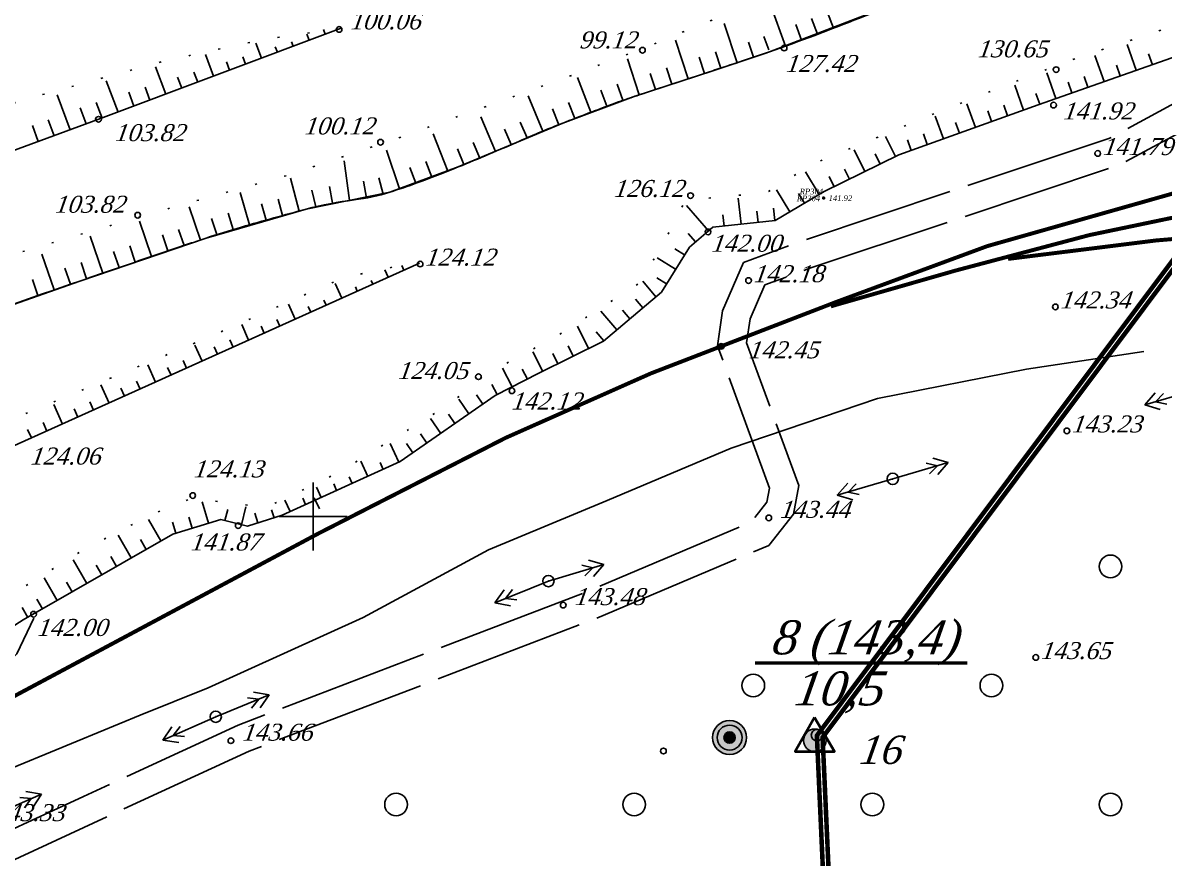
# Model space of a CAD drawing. Header units: millimetres. Extents: x 1400 to 4853, y -623 to 1865.
# Drawn here: x 2945 to 3005.4, y 1475.2 to 1519.4 of the extents above; entities that cross this region are included whole.
import ezdxf
from ezdxf.enums import TextEntityAlignment as Align
from ezdxf.lldxf.tags import DXFTag

# ---------------------------------------------------------------- set-up
doc = ezdxf.new("R2010")
doc.units = ezdxf.units.MM
doc.set_wipeout_variables(frame=1)
doc.linetypes.add('ADOT1', pattern=[1.6, 0.1, -1.5])
doc.linetypes.add('AHIDDEN5', pattern=[9, 8, -1])
for name, color, linetype in [('01_Горизонт_86', 7, 'Continuous'), ('02_Горизонт_100', 7, 'Continuous'), ('02_Горизонт_112', 7, 'Continuous'), ('02_Горизонт_128', 7, 'Continuous'), ('0_Лицензия', 6, 'Continuous'), ('CONT-MNR', 7, 'Continuous'), ('NOMERA', 7, 'Continuous'), ('авт_дор', 7, 'Continuous'), ('ВЫСОТЫ', 7, 'Continuous'), ('жел_дор', 7, 'Continuous'), ('кресты', 7, 'Continuous'), ('НАДЗЕМКА', 7, 'Continuous'), ('НОМЕРА', 7, 'Continuous'), ('ПИКЕТЫ', 7, 'Continuous'), ('РАСТИТ', 7, 'Continuous'), ('Скважины', 7, 'Continuous'), ('ТОЧКИ', 7, 'Continuous')]:
    doc.layers.add(name, color=color, linetype=linetype)
doc.styles.add('russ', font='timesi.ttf')
doc.styles.add('universw', font='timesi.ttf', dxfattribs={"oblique": 10})
tags = doc.linetypes.add('New Line1', pattern=[1.5, 1, -0.5]).pattern_tags.tags
tags[6:7] = [DXFTag(74, 4), DXFTag(75, 0), DXFTag(340, '0'), DXFTag(46, 1.0), DXFTag(50, 0.0), DXFTag(44, 0.0), DXFTag(45, 0.0)]
tags[4:5] = [DXFTag(74, 4), DXFTag(75, 0), DXFTag(340, '0'), DXFTag(46, 1.0), DXFTag(50, 0.0), DXFTag(44, 0.0), DXFTag(45, 0.0)]

# ---------------------------------------------------------------- blocks, each defined once
blk = doc.blocks.new('108')
at = {"color": 0, "linetype": 'Continuous', "lineweight": 0}
blk.add_wipeout([(0.51, -0.12), (0.52, -0.06), (0.52, -0.01), (0.52, 0.05), (0.51, 0.1), (0.5, 0.15), (0.48, 0.2), (0.45, 0.25), (0.42, 0.3), (0.39, 0.34), (0.35, 0.38), (0.31, 0.42), (0.26, 0.45), (0.22, 0.47), (0.17, 0.49), (0.11, 0.51), (0.06, 0.52), (0.01, 0.52), (-0.05, 0.52), (-0.1, 0.51), (-0.15, 0.5), (-0.21, 0.48), (-0.25, 0.45), (-0.3, 0.42), (-0.34, 0.39), (-0.38, 0.35), (-0.42, 0.31), (-0.45, 0.26), (-0.47, 0.22), (-0.49, 0.17), (-0.51, 0.11), (-0.52, 0.06), (-0.52, 0.01), (-0.52, -0.05), (-0.51, -0.1), (-0.5, -0.15), (-0.48, -0.21), (-0.45, -0.25), (-0.42, -0.3), (-0.39, -0.34), (-0.35, -0.38), (-0.31, -0.42), (-0.27, -0.45), (-0.22, -0.47), (-0.17, -0.49), (-0.12, -0.51), (-0.06, -0.52), (-0.01, -0.52), (0.05, -0.52), (0.1, -0.51), (0.15, -0.5), (0.2, -0.48), (0.25, -0.45), (0.3, -0.42), (0.34, -0.39), (0.38, -0.35), (0.42, -0.31), (0.45, -0.27), (0.47, -0.22), (0.49, -0.17)], dxfattribs=at)
at = {"linetype": 'Continuous'}
h = blk.add_hatch(color=0, dxfattribs=at)
edge = h.paths.add_edge_path()
edge.add_arc((0, 0), 0.0196, 0, 360)
at = {"color": 0, "linetype": 'Continuous'}
for radius in [0.5, 0.0196]:
    blk.add_circle((0, 0), radius, dxfattribs=at)
blk = doc.blocks.new('115_3')
at = {"color": 0, "linetype": 'Continuous'}
for p, q in [((0, 0), (5.1, 0)), ((3.22, 0.49), (4.1, 0)), ((3.22, -0.49), (4.1, 0)), ((3.91, 0.76), (5.1, 0)), ((3.91, -0.76), (5.1, 0))]:
    blk.add_line(p, q, dxfattribs=at)
blk = doc.blocks.new('372')
blk.add_circle((0, 0), 1)
blk = doc.blocks.new('368')
at = {"color": 0, "linetype": 'Continuous'}
blk.add_blockref('372', (0, 0), dxfattribs=at)
blk = doc.blocks.new('A$C29341465')
at = {"color": 0, "linetype": 'ByBlock', "lineweight": -2}
for p, q in [((0.5, 1.2), (0, 1.2)), ((1.2, 2), (1.2, 2.5)), ((1.2, 0.5), (1.2, 0)), ((2, 1.2), (2.5, 1.2))]:
    blk.add_line(p, q, dxfattribs=at)
blk.add_circle((1.2, 1.2), 0.75, dxfattribs=at)
blk = doc.blocks.new('point_s')
at = {"color": 0, "xscale": 0.2, "yscale": 0.2, "zscale": 0.2}
blk.add_blockref('A$C29341465', (-0.25, -0.25), dxfattribs=at)
at = {"layer": 'NOMERA', "color": 1, "style": 'russ'}
blk.add_attdef('NN', text='', height=1, dxfattribs=at).set_placement((-2.16, 0.35), align=Align.BOTTOM_CENTER)
at = {"layer": 'ВЫСОТЫ', "color": 1, "style": 'russ'}
blk.add_attdef('H_VER', (0.88, -0.52), '', height=1, dxfattribs=at)
at = {"layer": 'ВЫСОТЫ', "color": 0, "style": 'russ'}
blk.add_attdef('H_ZEM', (1.19, -1.98), '', height=1, dxfattribs=at)
at = {"layer": 'НОМЕРА', "color": 1, "linetype": 'Continuous', "style": 'russ'}
blk.add_attdef('NAZV', text='', height=1, dxfattribs=at).set_placement((-0.62, -0.07), align=Align.MIDDLE_RIGHT)
at = {"layer": 'ТОЧКИ', "style": 'russ'}
for tag, p in [('T_ST--T_OR', (-0.02, -4.67)), ('H_ST-I-Z', (-0.02, -7.21)), ('S-G_UG-V_UG-V', (0.02, -9.54))]:
    blk.add_attdef(tag, text='', height=1, dxfattribs=at).set_placement(p, align=Align.CENTER)
blk = doc.blocks.new('Licenzia')
at = {"linetype": 'New Line1', "lineweight": 25}
h = blk.add_hatch(color=6, dxfattribs=at)
h.dxf.hatch_style = 1
h.set_gradient(color1=(255, 0, 255), color2=(255, 0, 255), centered=1, tint=1, name='INVCYLINDER')
edge = h.paths.add_edge_path()
edge.add_arc((0, 0), 2, 0, 360)
at = {"color": 6, "linetype": 'Continuous', "lineweight": 40, "flags": 128}
blk.add_lwpolyline([(-0.08, 4.01), (-3.48, -1.99), (3.45, -1.99)], close=True, dxfattribs=at)
at = {"color": 10, "linetype": 'Continuous', "lineweight": 25}
blk.add_circle((0, 0), 2, dxfattribs=at)

msp = doc.modelspace()

# ---------------------------------------------------------------- hatches: boundary and pattern name
at = {"layer": 'Скважины', "linetype": 'Continuous'}
for color, points in [(0, [(2983.2978, 1481.612, 1), (2981.4978, 1481.612, 1)]), (7, [(2982.6978, 1481.612, 1), (2982.0978, 1481.612, 1)])]:
    msp.add_hatch(color=color, dxfattribs=at).paths.add_polyline_path(points)

# ---------------------------------------------------------------- linework, layer by layer
at = {"layer": '01_Горизонт_86', "color": 0, "linetype": 'Continuous'}
for p, q in [((2960.1555, 1518.5197), (2960.0322, 1518.8481)), ((2960.9984, 1518.8363), (2960.9035, 1519.0891)), ((2957.6269, 1517.5698), (2957.3258, 1518.3711)), ((2959.3126, 1518.2031), (2959.2223, 1518.4436)), ((2955.0982, 1516.6199), (2954.6703, 1517.7589)), ((2956.784, 1517.2532), (2956.6383, 1517.641)), ((2958.4697, 1517.8864), (2958.3609, 1518.1761)), ((2952.5695, 1515.67), (2952.0249, 1517.1197)), ((2955.9411, 1516.9365), (2955.7769, 1517.3734)), ((2950.0408, 1514.72), (2949.4194, 1516.3742)), ((2953.4124, 1515.9866), (2953.1929, 1516.5708)), ((2954.2553, 1516.3032), (2954.0543, 1516.8383)), ((2950.8837, 1515.0367), (2950.6089, 1515.7681)), ((2951.7266, 1515.3533), (2951.4703, 1516.0357)), ((2947.5084, 1513.7801), (2946.8267, 1515.6332)), ((2949.1979, 1514.4034), (2948.8863, 1515.233)), ((2948.3535, 1514.091), (2948.0427, 1514.9357)), ((2945.8183, 1513.1584), (2945.5076, 1514.0031)), ((2946.6634, 1513.4693), (2946.3527, 1514.3139))]:
    msp.add_line(p, q, dxfattribs=at)
at = {"layer": '01_Горизонт_86', "color": 0, "linetype": 'ADOT1', "flags": 128}
msp.add_lwpolyline([(2816.7969, 1498.4469), (2820.6582, 1498.7261), (2831.8102, 1497.7616), (2838.073, 1497.1762), (2870.3377, 1495.9968), (2887.8881, 1496.3221), (2898.3369, 1497.4245), (2903.0097, 1499.1106), (2911.6068, 1502.6263), (2916.7339, 1504.8312), (2929.6738, 1510.0345), (2944.9901, 1515.3522), (2952.4915, 1517.4266), (2957.8338, 1518.5767), (2961.9715, 1519.1598)], dxfattribs=at)
at = {"layer": '01_Горизонт_86', "color": 0, "linetype": 'Continuous', "flags": 128}
msp.add_lwpolyline([(2961.8413, 1519.153), (2948.9739, 1514.3192), (2929.9506, 1507.3212), (2922.6207, 1504.5351), (2916.4126, 1502.3443), (2904.1912, 1495.9629), (2894.3413, 1492.8749), (2885.7496, 1491.9108), (2867.5352, 1492.6879), (2850.5411, 1494.2952), (2834.9531, 1495.4959), (2816.9425, 1498.3609)], dxfattribs=at)
at = {"layer": '01_Горизонт_86', "color": 7, "linetype": 'Continuous'}
for centre in [(2961.7393, 1519.0947), (2949.0073, 1514.3367)]:
    msp.add_circle(centre, 0.15, dxfattribs=at)
at = {"layer": '02_Горизонт_100', "color": 0, "linetype": 'Continuous'}
for p, q in [((2987.8965, 1519.1574), (2987.0186, 1521.4511)), ((2985.3652, 1518.2094), (2984.5644, 1520.3958)), ((2982.7929, 1517.3336), (2982.1108, 1519.4056)), ((2987.0543, 1518.8373), (2986.74, 1519.6705)), ((2960.1555, 1518.5197), (2960.0322, 1518.8481)), ((2960.9984, 1518.8363), (2960.9035, 1519.0891)), ((2986.2105, 1518.5214), (2985.902, 1519.3511)), ((2957.6269, 1517.5698), (2957.3258, 1518.3711)), ((2959.3126, 1518.2031), (2959.2223, 1518.4436)), ((2980.2046, 1516.4817), (2979.5307, 1518.5298)), ((2983.6556, 1517.6176), (2983.3926, 1518.4166)), ((2955.0982, 1516.6199), (2954.6703, 1517.7589)), ((2956.784, 1517.2532), (2956.6383, 1517.641)), ((2958.4697, 1517.8864), (2958.3609, 1518.1761)), ((2981.0674, 1516.7657), (2980.786, 1517.6206)), ((2981.9301, 1517.0496), (2981.6488, 1517.9045)), ((2952.5695, 1515.67), (2952.0249, 1517.1197)), ((2955.9411, 1516.9365), (2955.7769, 1517.3734)), ((2977.6163, 1515.63), (2976.9886, 1517.537)), ((2979.3418, 1516.1978), (2979.0605, 1517.0527)), ((2950.0408, 1514.72), (2949.4194, 1516.3742)), ((2953.4124, 1515.9866), (2953.1929, 1516.5708)), ((2954.2553, 1516.3032), (2954.0543, 1516.8383)), ((2975.0531, 1514.7064), (2974.3521, 1516.5481)), ((2978.479, 1515.9139), (2978.1977, 1516.7688)), ((2950.8837, 1515.0367), (2950.6089, 1515.7681)), ((2951.7266, 1515.3533), (2951.4703, 1516.0357)), ((2975.9027, 1515.0275), (2975.5866, 1515.8702)), ((2976.7553, 1515.3406), (2976.4567, 1516.1896)), ((2947.5084, 1513.7801), (2946.8267, 1515.6332)), ((2949.1979, 1514.4034), (2948.8863, 1515.233)), ((2972.5164, 1513.7117), (2971.7429, 1515.5847)), ((2974.205, 1514.3813), (2973.8808, 1515.2209)), ((2948.3535, 1514.091), (2948.0427, 1514.9357)), ((2973.3585, 1514.0519), (2973.028, 1514.889)), ((2945.8183, 1513.1584), (2945.5076, 1514.0031)), ((2946.6634, 1513.4693), (2946.3527, 1514.3139)), ((2970.013, 1512.6357), (2969.2304, 1514.4724)), ((2971.6796, 1513.3585), (2971.3231, 1514.1849)), ((2967.4937, 1511.5976), (2966.7149, 1513.5652)), ((2970.8472, 1512.995), (2970.488, 1513.8202)), ((2968.3363, 1511.9366), (2967.9964, 1512.77)), ((2969.176, 1512.2829), (2968.8297, 1513.1136)), ((2962.2904, 1510.0391), (2962.0079, 1512.1416)), ((2964.9399, 1510.648), (2964.2522, 1512.6995)), ((2965.7969, 1510.9491), (2965.4863, 1511.7938)), ((2966.6472, 1511.2683), (2966.3259, 1512.109)), ((2959.6252, 1509.4827), (2959.1605, 1511.2154)), ((2963.189, 1510.1708), (2963.0241, 1511.0555)), ((2964.0735, 1510.3758), (2963.8323, 1511.2429)), ((2956.9995, 1508.7545), (2956.5086, 1510.4685)), ((2960.5048, 1509.7093), (2960.2982, 1510.5853)), ((2961.3936, 1509.8961), (2961.2301, 1510.7811)), ((2957.8734, 1509.0022), (2957.6304, 1509.8688)), ((2958.7486, 1509.2449), (2958.5106, 1510.1129)), ((2954.3971, 1507.9477), (2953.8095, 1509.7067)), ((2956.1275, 1508.5005), (2955.8691, 1509.3626)), ((2951.8156, 1507.0758), (2951.1776, 1508.9477)), ((2955.2599, 1508.2317), (2954.9856, 1509.0888)), ((2949.2374, 1506.1938), (2948.5636, 1508.156)), ((2952.6755, 1507.3682), (2952.3865, 1508.2206)), ((2953.536, 1507.6589), (2953.2489, 1508.5119)), ((2950.0965, 1506.4884), (2949.8049, 1507.3399)), ((2950.9559, 1506.7824), (2950.665, 1507.6341)), ((2946.6616, 1505.3047), (2946.0045, 1507.1945)), ((2948.3784, 1505.8985), (2948.0855, 1506.7494)), ((2947.5198, 1505.6023), (2947.2257, 1506.4529)), ((2945.804, 1505.0057), (2945.5069, 1505.8552))]:
    msp.add_line(p, q, dxfattribs=at)
at = {"layer": '02_Горизонт_100', "color": 32, "linetype": 'Continuous'}
msp.add_line((2984.4702, 1518.0107), (2984.2112, 1518.7179), dxfattribs=at)
at = {"layer": '02_Горизонт_100', "color": 0, "linetype": 'ADOT1', "flags": 128}
for points in [[(2911.8915, 1495.4737), (2917.1147, 1496.8177), (2925.9782, 1500.1381), (2934.2877, 1503.1422), (2944.734, 1507.2531), (2951.6191, 1509.3086), (2958.979, 1511.3641), (2965.0726, 1513.4195), (2973.2475, 1516.3661), (2978.075, 1518.1844), (2983.219, 1520.3189), (2984.5643, 1520.7932)], [(2816.7969, 1498.4469), (2820.6582, 1498.7261), (2831.8102, 1497.7616), (2838.073, 1497.1762), (2870.3377, 1495.9968), (2887.8881, 1496.3221), (2898.3369, 1497.4245), (2903.0097, 1499.1106), (2911.6068, 1502.6263), (2916.7339, 1504.8312), (2929.6738, 1510.0345), (2944.9901, 1515.3522), (2952.4915, 1517.4266), (2957.8338, 1518.5767), (2961.9715, 1519.1598)]]:
    msp.add_lwpolyline(points, dxfattribs=at)
at = {"layer": '02_Горизонт_100', "color": 0, "linetype": 'Continuous', "flags": 128}
msp.add_lwpolyline([(2961.8413, 1519.153), (2948.9739, 1514.3192), (2929.9506, 1507.3212), (2922.6207, 1504.5351), (2916.4126, 1502.3443), (2904.1912, 1495.9629), (2894.3413, 1492.8749), (2885.7496, 1491.9108), (2867.5352, 1492.6879), (2850.5411, 1494.2952), (2834.9531, 1495.4959), (2816.9425, 1498.3609)], dxfattribs=at)
at = {"layer": '02_Горизонт_100', "color": 7, "linetype": 'Continuous'}
for centre in [(2961.7393, 1519.0947), (2985.2846, 1518.1098), (2977.789, 1517.993), (2949.0073, 1514.3367), (2963.9296, 1513.1246), (2951.0796, 1509.2595)]:
    msp.add_circle(centre, 0.15, dxfattribs=at)
at = {"layer": '02_Горизонт_112', "color": 0, "linetype": 'Continuous'}
for p, q in [((2987.8965, 1519.1574), (2987.0186, 1521.4511)), ((2985.3652, 1518.2094), (2984.5644, 1520.3958)), ((2982.7929, 1517.3336), (2982.1108, 1519.4056)), ((2987.0543, 1518.8373), (2986.74, 1519.6705)), ((2986.2105, 1518.5214), (2985.902, 1519.3511)), ((2980.2046, 1516.4817), (2979.5307, 1518.5298)), ((2983.6556, 1517.6176), (2983.3926, 1518.4166)), ((2981.0674, 1516.7657), (2980.786, 1517.6206)), ((2981.9301, 1517.0496), (2981.6488, 1517.9045)), ((2977.6163, 1515.63), (2976.9886, 1517.537)), ((2979.3418, 1516.1978), (2979.0605, 1517.0527)), ((2975.0531, 1514.7064), (2974.3521, 1516.5481)), ((2978.479, 1515.9139), (2978.1977, 1516.7688)), ((2975.9027, 1515.0275), (2975.5866, 1515.8702)), ((2976.7553, 1515.3406), (2976.4567, 1516.1896)), ((2972.5164, 1513.7117), (2971.7429, 1515.5847)), ((2974.205, 1514.3813), (2973.8808, 1515.2209)), ((2973.3585, 1514.0519), (2973.028, 1514.889)), ((2970.013, 1512.6357), (2969.2304, 1514.4724)), ((2971.6796, 1513.3585), (2971.3231, 1514.1849)), ((2967.4937, 1511.5976), (2966.7149, 1513.5652)), ((2970.8472, 1512.995), (2970.488, 1513.8202)), ((2968.3363, 1511.9366), (2967.9964, 1512.77)), ((2969.176, 1512.2829), (2968.8297, 1513.1136)), ((2962.2904, 1510.0391), (2962.0079, 1512.1416)), ((2964.9399, 1510.648), (2964.2522, 1512.6995)), ((2965.7969, 1510.9491), (2965.4863, 1511.7938)), ((2966.6472, 1511.2683), (2966.3259, 1512.109)), ((2959.6252, 1509.4827), (2959.1605, 1511.2154)), ((2963.189, 1510.1708), (2963.0241, 1511.0555)), ((2964.0735, 1510.3758), (2963.8323, 1511.2429)), ((2956.9995, 1508.7545), (2956.5086, 1510.4685)), ((2960.5048, 1509.7093), (2960.2982, 1510.5853)), ((2961.3936, 1509.8961), (2961.2301, 1510.7811)), ((2957.8734, 1509.0022), (2957.6304, 1509.8688)), ((2958.7486, 1509.2449), (2958.5106, 1510.1129)), ((2954.3971, 1507.9477), (2953.8095, 1509.7067)), ((2956.1275, 1508.5005), (2955.8691, 1509.3626)), ((2951.8156, 1507.0758), (2951.1776, 1508.9477)), ((2955.2599, 1508.2317), (2954.9856, 1509.0888)), ((2949.2374, 1506.1938), (2948.5636, 1508.156)), ((2952.6755, 1507.3682), (2952.3865, 1508.2206)), ((2953.536, 1507.6589), (2953.2489, 1508.5119)), ((2950.0965, 1506.4884), (2949.8049, 1507.3399)), ((2950.9559, 1506.7824), (2950.665, 1507.6341)), ((2946.6616, 1505.3047), (2946.0045, 1507.1945)), ((2948.3784, 1505.8985), (2948.0855, 1506.7494)), ((2964.3419, 1505.9776), (2964.1629, 1506.3749)), ((2965.1629, 1506.3476), (2965.052, 1506.5938)), ((2945.804, 1505.0057), (2945.5069, 1505.8552)), ((2961.8787, 1504.8677), (2961.5257, 1505.6511)), ((2963.5208, 1505.6077), (2963.4304, 1505.8083)), ((2962.6998, 1505.2377), (2962.5985, 1505.4625)), ((2959.4156, 1503.7577), (2959.0544, 1504.5592)), ((2960.2367, 1504.1277), (2960.1027, 1504.4249)), ((2961.0577, 1504.4977), (2960.9346, 1504.7708)), ((2958.5946, 1503.3877), (2958.4389, 1503.7332)), ((2956.9525, 1502.6478), (2956.5832, 1503.4673)), ((2956.1315, 1502.2778), (2955.9561, 1502.6668)), ((2954.4894, 1501.5378), (2954.1082, 1502.3837)), ((2955.3104, 1501.9078), (2955.1331, 1502.3014)), ((2952.0263, 1500.4278), (2951.6177, 1501.3345)), ((2953.6683, 1501.1678), (2953.4869, 1501.5705)), ((2952.8473, 1500.7978), (2952.6638, 1501.2051)), ((2949.5631, 1499.3179), (2949.1272, 1500.2852)), ((2950.3842, 1499.6879), (2950.1945, 1500.1088)), ((2951.2052, 1500.0578), (2951.0176, 1500.4742)), ((2947.1, 1498.2079), (2946.6367, 1499.236)), ((2947.9211, 1498.5779), (2947.7252, 1499.0125)), ((2948.7421, 1498.9479), (2948.5483, 1499.3779)), ((2946.279, 1497.8379), (2946.0776, 1498.2848)), ((2945.4579, 1497.4679), (2945.2524, 1497.924))]:
    msp.add_line(p, q, dxfattribs=at)
at = {"layer": '02_Горизонт_112', "color": 32, "linetype": 'Continuous'}
msp.add_line((2984.4702, 1518.0107), (2984.2112, 1518.7179), dxfattribs=at)
at = {"layer": '02_Горизонт_112', "color": 0, "linetype": 'Continuous', "flags": 128}
msp.add_lwpolyline([(3042.7452, 1608.0504, -0.0198857), (3040.7703, 1601.8343, 0.0123593), (3037.4433, 1591.8842, 0.0011905), (3035.8639, 1586.6973, 0.0021086), (3034.9915, 1583.7629, 0.0242427), (3033.6925, 1578.3681, -0.0246496), (3032.4106, 1573.0633, -0.0251711), (3030.2496, 1566.8902, 0.0212315), (3027.6306, 1559.5932, 0.0022356), (3025.8729, 1553.8639, 0.0053794), (3025.1788, 1551.4719, 0.0073294), (3024.4315, 1548.6288, -0.0040536), (3023.1141, 1543.4795, -0.009329), (3022.2754, 1540.5321, -0.0154986), (3021.683, 1538.785, -0.098399), (3020.8442, 1537.4292, -0.0437288), (3018.1988, 1535.0466, -0.0208469), (3013.3398, 1531.6932, -0.0177865), (3007.3591, 1528.2144, -0.0031929), (3006.1869, 1527.5968, -0.0006786), (3000.6489, 1524.7338, -0.0187834), (2993.9841, 1521.6107, -0.0135963), (2984.5184, 1517.9016)], format="xyb", dxfattribs=at)
at = {"layer": '02_Горизонт_112', "color": 0, "linetype": 'ADOT1', "flags": 128}
msp.add_lwpolyline([(2911.8915, 1495.4737), (2917.1147, 1496.8177), (2925.9782, 1500.1381), (2934.2877, 1503.1422), (2944.734, 1507.2531), (2951.6191, 1509.3086), (2958.979, 1511.3641), (2965.0726, 1513.4195), (2973.2475, 1516.3661), (2978.075, 1518.1844), (2983.219, 1520.3189), (2984.5643, 1520.7932)], dxfattribs=at)
at = {"layer": '02_Горизонт_112', "color": 7, "linetype": 'Continuous'}
for centre in [(2985.2846, 1518.1098), (2977.789, 1517.993), (2963.9296, 1513.1246), (2951.0796, 1509.2595), (2966.0252, 1506.6765)]:
    msp.add_circle(centre, 0.15, dxfattribs=at)
at = {"layer": '02_Горизонт_128', "color": 0, "linetype": 'Continuous'}
for p, q in [((3003.9156, 1516.9288), (3003.4366, 1518.2909)), ((3002.2125, 1516.3299), (3001.7245, 1517.7177)), ((3004.7671, 1517.2282), (3004.568, 1517.7942)), ((3003.064, 1516.6293), (3002.865, 1517.1954)), ((2999.658, 1515.4316), (2999.1758, 1516.803)), ((3001.361, 1516.0305), (3001.162, 1516.5965)), ((2997.9569, 1514.8273), (2997.4832, 1516.1445)), ((3000.5095, 1515.7311), (3000.3105, 1516.2971)), ((2995.4088, 1513.911), (2994.9591, 1515.1614)), ((2998.8065, 1515.1322), (2998.6074, 1515.6982)), ((2996.2582, 1514.2164), (2996.0551, 1514.781)), ((2997.1075, 1514.5219), (2996.9045, 1515.0865)), ((2993.71, 1513.3001), (2993.2793, 1514.498)), ((2994.5594, 1513.6055), (2994.3564, 1514.1701)), ((2991.1709, 1512.3625), (2990.6498, 1513.4217)), ((2992.8607, 1512.9946), (2992.6576, 1513.5592)), ((2992.0113, 1512.6891), (2991.8083, 1513.2537)), ((2989.5511, 1511.5656), (2988.9833, 1512.7197)), ((2990.361, 1511.964), (2990.0961, 1512.5024)), ((2987.1328, 1510.349), (2986.4197, 1511.557)), ((2988.7412, 1511.1671), (2988.4763, 1511.7054)), ((2987.9313, 1510.7686), (2987.6664, 1511.3069)), ((2985.5782, 1509.4313), (2984.8884, 1510.5999)), ((2986.3555, 1509.8902), (2986.0505, 1510.4069)), ((2981.2798, 1508.4295), (2980.1264, 1509.7765)), ((2983.0046, 1508.7843), (2982.8575, 1510.1586)), ((2982.1071, 1508.6883), (2982.0432, 1509.2848)), ((2983.9021, 1508.8804), (2983.8382, 1509.477)), ((2984.7996, 1508.9764), (2984.7299, 1509.6274)), ((2980.5942, 1507.8424), (2980.2039, 1508.2982)), ((2980.0178, 1507.1615), (2979.5086, 1507.4789)), ((2979.5402, 1506.3955), (2978.5735, 1506.9983)), ((2978.4945, 1504.942), (2977.803, 1505.7601)), ((2979.0626, 1505.6296), (2978.5535, 1505.9471)), ((2977.8051, 1504.3593), (2977.4178, 1504.8176)), ((2976.4264, 1503.194), (2975.5859, 1504.1883)), ((2977.1158, 1503.7767), (2976.7284, 1504.2349)), ((2957.7735, 1503.0177), (2957.607, 1503.3874)), ((2974.932, 1502.2042), (2974.3425, 1503.3846)), ((2975.7371, 1502.6113), (2975.3414, 1503.0794)), ((2972.5095, 1500.9942), (2971.9929, 1502.0285)), ((2973.317, 1501.3976), (2973.0489, 1501.9343)), ((2974.1245, 1501.8009), (2973.8564, 1502.3377)), ((2970.9018, 1500.1732), (2970.3916, 1501.169)), ((2971.7051, 1500.5848), (2971.4316, 1501.1188)), ((2970.0984, 1499.7617), (2969.8249, 1500.2957)), ((2968.6091, 1498.7432), (2968.0697, 1499.5184)), ((2969.35, 1499.2586), (2969.0074, 1499.7512)), ((2967.1271, 1497.7123), (2966.5747, 1498.5064)), ((2967.8681, 1498.2277), (2967.5254, 1498.7203)), ((2966.3862, 1497.1968), (2966.0435, 1497.6893)), ((2964.8964, 1496.1796), (2964.4445, 1497.1787)), ((2965.6452, 1496.6813), (2965.3025, 1497.1739)), ((2963.2516, 1495.4356), (2962.8853, 1496.2455)), ((2964.074, 1495.8076), (2963.9074, 1496.1758)), ((2962.4292, 1495.0636), (2962.2694, 1495.4168)), ((2960.7844, 1494.3195), (2960.5372, 1494.8662)), ((2961.6068, 1494.6915), (2961.4504, 1495.0373)), ((2954.832, 1492.956), (2954.4879, 1494.0954)), ((2959.1397, 1493.5755), (2958.8649, 1494.1828)), ((2959.962, 1493.9475), (2959.8124, 1494.2783)), ((2955.699, 1493.0975), (2955.8444, 1493.6796)), ((2956.5747, 1492.8788), (2956.8093, 1493.8181)), ((2957.44, 1492.9737), (2957.2719, 1493.4954)), ((2958.2991, 1493.2506), (2958.1669, 1493.6607)), ((2952.3064, 1492.0189), (2951.6502, 1493.1603)), ((2953.1039, 1492.4341), (2952.9304, 1493.0084)), ((2953.968, 1492.695), (2953.7945, 1493.2694)), ((2950.7413, 1491.1192), (2950.046, 1492.3287)), ((2951.5238, 1491.5691), (2951.2248, 1492.0892)), ((2948.3936, 1489.7697), (2947.6707, 1491.0273)), ((2949.9587, 1490.6694), (2949.6597, 1491.1896)), ((2949.1762, 1490.2195), (2948.8772, 1490.7397)), ((2946.8286, 1488.87), (2946.1385, 1490.0705)), ((2947.6111, 1489.3199), (2947.3121, 1489.84)), ((2946.046, 1488.4202), (2945.747, 1488.9404)), ((2945.2635, 1487.9704), (2944.9644, 1488.4905))]:
    msp.add_line(p, q, dxfattribs=at)
at = {"layer": '02_Горизонт_128', "color": 7, "linetype": 'Continuous'}
msp.add_line((2960.6997, 1493.7228), (2960.4162, 1494.2965), dxfattribs=at)
for centre in [(2999.675, 1516.966), (2999.5416, 1515.0888), (2980.3305, 1510.295), (2981.2565, 1508.3767), (2969.1126, 1500.7122), (2970.885, 1499.966), (2953.9925, 1494.424), (2956.3995, 1492.8287), (2945.5731, 1488.1387)]:
    msp.add_circle(centre, 0.15, dxfattribs=at)
at = {"layer": 'CONT-MNR', "color": 30, "linetype": 'Continuous', "elevation": 42.6, "flags": 128}
msp.add_lwpolyline([(2907.1137, 1465.1647), (2912.0058, 1466.5885), (2920.8066, 1470.6786), (2926.6961, 1473.099), (2932.5307, 1476.5556), (2939.8189, 1481.5622), (2944.6777, 1486.0378), (2945.5887, 1487.9342)], dxfattribs=at)
at = {"layer": 'жел_дор', "color": 7, "const_width": 0.21, "flags": 128}
for points in [[(2987.7567, 1504.4364), (2994.3372, 1506.3256), (3001.4304, 1508.2069), (3007.7397, 1509.5248), (3016.8022, 1510.5561), (3022.9968, 1510.7853)], [(2997.133, 1506.9462), (3004.9292, 1507.9205), (3010.3208, 1508.3788), (3016.1139, 1508.3215), (3022.4805, 1507.8059)]]:
    msp.add_lwpolyline(points, dxfattribs=at)
at = {"layer": 'кресты', "color": 3, "linetype": 'Continuous'}
for p, q in [((2960.3623, 1491.5067), (2960.3623, 1495.1067)), ((2958.5623, 1493.3067), (2962.1623, 1493.3067))]:
    msp.add_line(p, q, dxfattribs=at)
at = {"layer": 'ПИКЕТЫ', "color": 7, "linetype": 'Continuous'}
for centre in [(3001.8763, 1512.5307), (2983.3993, 1505.7987), (2999.6348, 1504.4102), (2981.9532, 1502.3167), (3000.244, 1497.8458), (2984.4703, 1493.2407), (2973.5983, 1488.6207), (2998.5984, 1485.8523), (2956.0123, 1481.4447), (2978.8974, 1480.9002)]:
    msp.add_circle(centre, 0.15, dxfattribs=at)
at = {"layer": 'Скважины', "color": 0, "linetype": 'Continuous', "lineweight": 50}
msp.add_line((2983.757, 1485.5707), (2994.9761, 1485.5687), dxfattribs=at)
at = {"layer": 'Скважины', "color": 0, "linetype": 'Continuous'}
for radius in [0.9, 0.66, 0.3]:
    msp.add_circle((2982.3978, 1481.612), radius, dxfattribs=at)
at = {"layer": 'Скважины', "color": 7, "linetype": 'Continuous'}
for centre in [(2982.4028, 1481.5717), (2982.5278, 1481.5869)]:
    msp.add_circle(centre, 0.15, dxfattribs=at)
at = {"layer": 'Скважины', "color": 7}
msp.add_circle((2982.4028, 1481.5717), 0.15, dxfattribs=at)

# ---------------------------------------------------------------- block references
at = {"layer": '02_Горизонт_128', "color": 7, "xscale": 0.3, "yscale": 0.3, "zscale": 0.3}
msp.add_blockref('point_s', (2987.3743, 1510.1697), dxfattribs=at).add_auto_attribs({'NN': 'RP304', 'H_VER': '141.92', 'NAZV': 'RP304'})
at = {"layer": '02_Горизонт_128', "color": 7, "linetype": 'Continuous', "xscale": 0.3, "yscale": 0.3, "zscale": 0.3}
msp.add_blockref('point_s', (2987.3743, 1510.1697), dxfattribs=at).add_auto_attribs({'NN': 'RP304', 'H_VER': '141.92', 'NAZV': 'RP304'})
at = {"layer": '0_Лицензия', "color": 6, "linetype": 'New Line1', "lineweight": 25, "xscale": 0.3, "yscale": 0.3, "zscale": 0.3}
msp.add_blockref('Licenzia', (2986.9065, 1481.4621), dxfattribs=at)
at = {"layer": 'НАДЗЕМКА', "color": 7, "xscale": 0.6000000000000001, "yscale": 0.6000000000000001, "zscale": 0.6000000000000001, "rotation": 196.3535}
msp.add_blockref('115_3', (3007.2973, 1500.0777), dxfattribs=at)
at = {"layer": 'НАДЗЕМКА', "color": 7, "xscale": 0.6, "yscale": 0.6, "zscale": 0.6}
msp.add_blockref('108', (2991.0313, 1495.3047), dxfattribs=at)
at = {"layer": 'НАДЗЕМКА', "color": 7, "linetype": 'Continuous', "xscale": 0.6, "yscale": 0.6, "zscale": 0.6}
for p in [(2972.8115, 1489.8978), (2955.2095, 1482.7118)]:
    msp.add_blockref('108', p, dxfattribs=at)
at = {"layer": 'НАДЗЕМКА', "color": 7, "linetype": 'Continuous', "xscale": 0.5999999999999999, "yscale": 0.5999999999999999, "zscale": 0.5999999999999999, "rotation": 23.9329}
msp.add_blockref('115_3', (2943.2023, 1477.3827), dxfattribs=at)
at = {"layer": 'РАСТИТ', "color": 7, "linetype": 'Continuous'}
for p, xscale, yscale, zscale in [((3002.5507, 1490.67), 0.6, 0.6, 0.6), ((2983.6507, 1484.37), 0.6, 0.6, 0.6), ((2996.2507, 1484.37), 0.6, 0.6, 0.6), ((2987.0206, 1481.7395), 0.3, 0.3, 0.3), ((2964.7507, 1478.07), 0.6, 0.6, 0.6), ((2977.3507, 1478.07), 0.6, 0.6, 0.6), ((2989.9507, 1478.07), 0.6, 0.6, 0.6), ((3002.5507, 1478.07), 0.6, 0.6, 0.6)]:
    msp.add_blockref('368', p, dxfattribs=dict(at, xscale=xscale, yscale=yscale, zscale=zscale))

# ---------------------------------------------------------------- texts
at = {"layer": '01_Горизонт_86', "color": 7, "linetype": 'Continuous', "style": 'universw', "oblique": 10}
for s, p in [('100.06', (2962.3393, 1519.0947)), ('103.82', (2949.8723, 1513.1802))]:
    msp.add_text(s, height=0.9, dxfattribs=at).set_placement(p)
at = {"layer": '02_Горизонт_100', "color": 7, "linetype": 'Continuous', "style": 'universw', "oblique": 10}
for s, p in [('100.06', (2962.3393, 1519.0947)), ('99.12', (2974.4515, 1518.0883)), ('127.42', (2985.375, 1516.8395)), ('103.82', (2949.8723, 1513.1802)), ('100.12', (2959.9002, 1513.536)), ('103.82', (2946.6982, 1509.3893))]:
    msp.add_text(s, height=0.9, dxfattribs=at).set_placement(p)
at = {"layer": '02_Горизонт_112', "color": 7, "linetype": 'Continuous', "style": 'universw', "oblique": 10}
for s, p in [('99.12', (2974.4515, 1518.0883)), ('127.42', (2985.375, 1516.8395)), ('100.12', (2959.9002, 1513.536)), ('103.82', (2946.6982, 1509.3893)), ('124.12', (2966.2937, 1506.5898)), ('124.06', (2945.3995, 1496.0605))]:
    msp.add_text(s, height=0.9, dxfattribs=at).set_placement(p)
at = {"layer": '02_Горизонт_128', "color": 7, "linetype": 'Continuous', "style": 'universw', "oblique": 10}
for s, p in [('130.65', (2995.518, 1517.6167)), ('141.92', (3000.0462, 1514.3285)), ('126.12', (2976.2742, 1510.2258)), ('142.00', (2981.4337, 1507.3252)), ('124.05', (2964.8561, 1500.5872)), ('142.12', (2970.862, 1498.9758)), ('124.13', (2954.0386, 1495.3803)), ('141.87', (2953.8774, 1491.5129)), ('142.00', (2945.7657, 1486.9899))]:
    msp.add_text(s, height=0.9, dxfattribs=at).set_placement(p)
at = {"layer": '0_Лицензия', "color": 6, "linetype": 'New Line1', "lineweight": 25, "insert": (2989.2258, 1481.7169), "char_height": 1.5, "attachment_point": 1, "style": 'universw'}
msp.add_mtext_dynamic_manual_height_columns('16', width=7.234357, gutter_width=15, heights=[6.4231], dxfattribs=at)
at = {"layer": 'ПИКЕТЫ', "color": 7, "linetype": 'Continuous', "style": 'universw', "oblique": 10}
for s, p in [('141.79', (3002.1448, 1512.444)), ('142.18', (2983.6678, 1505.712)), ('142.34', (2999.9034, 1504.3235)), ('142.45', (2983.4088, 1501.6851)), ('143.23', (3000.5125, 1497.7591)), ('143.44', (2985.0703, 1493.2407)), ('143.48', (2974.1983, 1488.6207)), ('143.65', (2998.8669, 1485.7656)), ('143.66', (2956.6123, 1481.4447)), ('143.33', (2943.4996, 1477.1875))]:
    msp.add_text(s, height=0.9, dxfattribs=at).set_placement(p)
at = {"layer": 'Скважины', "color": 7, "style": 'universw', "oblique": 10}
for s, p in [(' 8 (143,4)', (2983.9064, 1486.0143)), ('10,5', (2985.7681, 1483.3136))]:
    msp.add_text(s, height=1.8, dxfattribs=at).set_placement(p)

# ---------------------------------------------------------------- next in the draw order: linework, layer by layer
at = {"color": 6, "linetype": 'Continuous', "lineweight": 60, "flags": 128}
msp.add_lwpolyline([(3144.4144, 1622.5005, 0.24, 0.24, 0), (3032.8199, 1555.7907, 0.24, 0.24, 0), (3018.8744, 1523.7908, 0.24, 0.24, 0), (2987.3207, 1481.6199, 0.24, 0.24, 0), (2991.6614, 1385.4672, 0.24, 0.24, 0), (2843.9613, 1431.7361, 0.24, 0.24, 0), (2695.2589, 1447.0788, 0.24, 0.24, 0), (2711.2688, 1628.8933, 0.24, 0.24, 0), (2712.5497, 1675.7396, 0, 0, 0), (2806.1021, 1678.0284, 0.24, 0.24, 0), (2909.7376, 1712.7799, 0.24, 0.24, 0), (2967.6908, 1719.2535, 0.24, 0.24, 0), (3085.4663, 1716.8193, 0.24, 0.24, 0), (3121.1623, 1734.8067, 0.24, 0.24, 0), (3144.4153, 1734.688, 0.24, 0.24, 0)], format="xyseb", dxfattribs=at)
at = {"color": 1, "linetype": 'Continuous', "lineweight": 211, "const_width": 0.24, "flags": 128}
msp.add_lwpolyline([(2712.8418, 1675.4467), (2806.1546, 1677.7296), (2909.8027, 1712.4853), (2967.7044, 1718.9532), (3084.808, 1716.5431), (3133.365, 1615.9104), (3032.5835, 1555.9992), (3018.6133, 1523.9427), (2987.0162, 1481.7136), (2991.3424, 1385.8815), (2844.0222, 1432.0314), (2695.5837, 1447.3469), (2711.5685, 1628.8761)], close=True, dxfattribs=at)
at = {"layer": '02_Горизонт_100', "color": 0, "linetype": 'Continuous', "flags": 128}
msp.add_lwpolyline([(2984.5184, 1517.9016, -0.00001), (2982.4249, 1517.2124, -0.0000226), (2981.5035, 1516.9092, -0.0000069), (2978.0478, 1515.772, 0.0000317), (2977.295, 1515.5243, 0.0097393), (2976.2569, 1515.16, 0.0037419), (2973.5816, 1514.1394, 0.0106663), (2971.2844, 1513.1863, -0.0075232), (2968.0363, 1511.8148, -0.0076466), (2965.846, 1510.9672, -0.0119318), (2964.422, 1510.4793, -0.0464677), (2962.5318, 1510.0699, 0.0348211), (2959.9998, 1509.5827, 0.0055085), (2956.5746, 1508.6322, 0.0099849), (2954.702, 1508.0495, 0.0016063), (2952.2173, 1507.2126, 0.0009488), (2948.0179, 1505.7743, 0.0040518), (2940.1464, 1502.99, -0.0061125)], format="xyb", dxfattribs=at)
msp.add_lwpolyline([(3015.9501, 1533.4202), (3014.4567, 1532.4119), (3007.3591, 1528.2144), (3000.6489, 1524.7338), (2997.859, 1523.352), (2992.9168, 1521.1625), (2984.5184, 1517.9016), (2981.5035, 1516.9092), (2977.295, 1515.5243), (2973.5816, 1514.1394), (2968.0363, 1511.8148), (2964.422, 1510.4793), (2959.9998, 1509.5827), (2954.702, 1508.0495), (2948.0179, 1505.7743), (2934.9208, 1501.1658), (2928.748, 1499.2684), (2925.5825, 1498.1616), (2918.8557, 1495.3947), (2917.1794, 1495.0081), (2915.2427, 1494.8306)], dxfattribs=at)
at = {"layer": '02_Горизонт_112', "color": 0, "linetype": 'Continuous', "flags": 128}
msp.add_lwpolyline([(2984.5184, 1517.9016, -0.00001), (2982.4249, 1517.2124, -0.0000226), (2981.5035, 1516.9092, -0.0000069), (2978.0478, 1515.772, 0.0000317), (2977.295, 1515.5243, 0.0097393), (2976.2569, 1515.16, 0.0037419), (2973.5816, 1514.1394, 0.0106663), (2971.2844, 1513.1863, -0.0075232), (2968.0363, 1511.8148, -0.0076466), (2965.846, 1510.9672, -0.0119318), (2964.422, 1510.4793, -0.0464677), (2962.5318, 1510.0699, 0.0348211), (2959.9998, 1509.5827, 0.0055085), (2956.5746, 1508.6322, 0.0099849), (2954.702, 1508.0495, 0.0016063), (2952.2173, 1507.2126, 0.0009488), (2948.0179, 1505.7743, 0.0040518), (2940.1464, 1502.99, -0.0061125)], format="xyb", dxfattribs=at)
msp.add_lwpolyline([(2965.9839, 1506.7176), (2944.4038, 1496.9929), (2923.1993, 1487.5925), (2905.0199, 1480.496), (2884.6854, 1475.2582), (2868.6057, 1476.543), (2854.4426, 1477.9725), (2824.0079, 1479.7835), (2805.2179, 1481.1259), (2793.1695, 1482.8105), (2777.8993, 1483.4367)], dxfattribs=at)
at = {"layer": '02_Горизонт_112', "color": 250, "linetype": 'ADOT1', "flags": 128}
msp.add_lwpolyline([(2778.3171, 1484.9069), (2790.8574, 1484.2646), (2804.5178, 1483.0058), (2813.0145, 1482.4586), (2836.118, 1481.2748), (2853.3025, 1479.7433), (2872.2559, 1478.0628), (2882.4467, 1476.7977), (2884.9777, 1476.7977), (2904.0588, 1481.788), (2920.8237, 1488.5444), (2935.4876, 1494.6729), (2943.5741, 1498.0913), (2954.5474, 1502.679), (2961.987, 1505.9589), (2966.0995, 1506.8366)], dxfattribs=at)
at = {"layer": '02_Горизонт_128', "color": 32, "linetype": 'ADOT1', "flags": 128}
msp.add_lwpolyline([(2794.2951, 1472.2495), (2794.2951, 1472.2495), (2797.219, 1473.8259), (2800.0501, 1474.104), (2805.1554, 1473.4086), (2811.3746, 1472.7595), (2816.4799, 1472.574), (2821.678, 1472.0177), (2826.3834, 1472.1103), (2831.6279, 1472.3885), (2833.4844, 1472.8521), (2835.9442, 1472.9912), (2839.5643, 1472.203), (2842.6275, 1471.0903), (2846.5369, 1470.3011), (2849.9713, 1469.6983), (2855.1694, 1469.4665), (2859.5048, 1469.7898), (2862.6144, 1470.4852), (2866.9771, 1470.6707), (2873.5676, 1470.1607), (2878.549, 1469.6581), (2881.6173, 1469.2932), (2883.6628, 1469.0378), (2888.9791, 1469.7055), (2893.8835, 1470.522), (2896.9779, 1470.522), (2899.7803, 1470.3471), (2903.1667, 1470.2304), (2906.6698, 1471.1636), (2910.7567, 1473.1466), (2913.0337, 1474.5464), (2918.0256, 1477.6376), (2921.2368, 1479.2707), (2924.448, 1480.8455), (2928.8852, 1482.1286), (2932.5051, 1483.1784), (2935.5995, 1484.1116), (2938.2268, 1485.1615), (2942.1835, 1487.76), (2948.2494, 1491.5822), (2951.8889, 1493.4467), (2953.942, 1494.2857), (2957.8808, 1493.7912), (2961.6947, 1495.6274), (2967.6772, 1499.3114), (2969.2396, 1500.6885), (2973.2373, 1502.846), (2977.6124, 1505.6643), (2978.8991, 1507.7759), (2980.0019, 1509.9333), (2981.8399, 1510.2546), (2984.2753, 1510.3923), (2986.7567, 1511.9531), (2993.7206, 1514.8334), (3000.2574, 1517.4014), (3007.5286, 1519.8226), (3012.0823, 1521.5835), (3018.5764, 1524.3111), (3019.4237, 1524.1368)], dxfattribs=at)
at = {"layer": '02_Горизонт_128', "color": 250, "linetype": 'ADOT1', "flags": 128}
msp.add_lwpolyline([(2794.2951, 1472.2495), (2794.2951, 1472.2495), (2797.219, 1473.8259), (2800.0501, 1474.104), (2805.1554, 1473.4086), (2811.3746, 1472.7595), (2816.4799, 1472.574), (2821.678, 1472.0177), (2826.3834, 1472.1103), (2831.6279, 1472.3885), (2833.4844, 1472.8521), (2835.9442, 1472.9912), (2839.5643, 1472.203), (2842.6275, 1471.0903), (2846.5369, 1470.3011), (2849.9713, 1469.6983), (2855.1694, 1469.4665), (2859.5048, 1469.7898), (2862.6144, 1470.4852), (2866.9771, 1470.6707), (2873.5676, 1470.1607), (2878.549, 1469.6581), (2881.6173, 1469.2932), (2883.6628, 1469.0378), (2888.9791, 1469.7055), (2893.8835, 1470.522), (2896.9779, 1470.522), (2899.7803, 1470.3471), (2903.1667, 1470.2304), (2906.6698, 1471.1636), (2910.7567, 1473.1466), (2913.0337, 1474.5464), (2918.0256, 1477.6376), (2921.2368, 1479.2707), (2924.448, 1480.8455), (2928.8852, 1482.1286), (2932.5051, 1483.1784), (2935.5995, 1484.1116), (2938.2268, 1485.1615), (2942.1835, 1487.76), (2948.2494, 1491.5822), (2951.8889, 1493.4467), (2953.942, 1494.2857), (2957.8808, 1493.7912), (2961.6947, 1495.6274), (2967.6772, 1499.3114), (2969.2396, 1500.6885), (2973.2373, 1502.846), (2977.6124, 1505.6643), (2978.8991, 1507.7759), (2980.0019, 1509.9333), (2981.8399, 1510.2546), (2984.2753, 1510.3923), (2986.7567, 1511.9531), (2993.7206, 1514.8334), (3000.2574, 1517.4014), (3007.5286, 1519.8226), (3012.0823, 1521.5835), (3018.5764, 1524.3111), (3019.4237, 1524.1368)], dxfattribs=at)
at = {"layer": '02_Горизонт_128', "color": 0, "linetype": 'Continuous', "flags": 128}
msp.add_lwpolyline([(3006.0977, 1517.6961), (2998.7264, 1515.1041), (2991.355, 1512.4531), (2987.404, 1510.5091), (2984.8093, 1508.9775), (2981.5069, 1508.624), (2980.2686, 1507.5636), (2978.7892, 1505.1912), (2975.7227, 1502.5992), (2972.3024, 1500.8908), (2970.0026, 1499.7126), (2964.9752, 1496.2153), (2958.7243, 1493.3876), (2956.8962, 1492.7985), (2955.4809, 1493.152), (2952.9452, 1492.3861), (2945.0287, 1487.8354), (2936.419, 1482.3568), (2933.6369, 1482.0503), (2928.5064, 1480.8132), (2923.1795, 1478.6775), (2917.6363, 1475.7909), (2911.7982, 1472.492)], dxfattribs=at)
at = {"layer": 'CONT-MNR', "color": 30, "linetype": 'Continuous', "elevation": 42.9, "flags": 128}
msp.add_lwpolyline([(2933.9992, 1473.5418), (2935.2516, 1474.7734), (2938.7634, 1477.371), (2943.3243, 1479.5584), (2947.8851, 1481.4268), (2951.2145, 1482.794), (2954.8175, 1484.2523), (2963.0129, 1487.9716), (2969.6468, 1491.5408), (2975.9162, 1494.1631), (2982.4773, 1496.9312), (2990.2265, 1499.5653), (2998.1165, 1501.107), (3004.313, 1502.054)], dxfattribs=at)
at = {"layer": 'авт_дор', "color": 7, "linetype": 'AHIDDEN5', "flags": 128}
for points in [[(2892.2517, 1457.9665), (2895.6968, 1457.4939), (2898.5727, 1457.4152), (2900.7121, 1457.8942), (2914.0019, 1464.489), (2923.4509, 1469.2085), (2931.9573, 1471.3369), (2939.83, 1474.6169), (2956.392, 1482.2753), (2974.8211, 1489.321), (2983.532, 1493.0127), (2984.3694, 1494.0693), (2984.5048, 1494.8135), (2981.7604, 1502.3526), (2982.0293, 1504.192), (2983.1432, 1506.7562), (2986.1388, 1507.8676), (3002.4642, 1513.3136), (3012.1068, 1518.5218), (3019.9342, 1523.4513), (3022.2031, 1525.4254), (3022.9708, 1528.0028), (3027.1853, 1537.0682), (3030.4656, 1551.0156), (3037.5315, 1573.0076), (3039.3433, 1579.768), (3045.1006, 1595.8472), (3053.6617, 1620.1195), (3055.0614, 1624.3746)], [(2892.0478, 1456.4805), (2895.5739, 1455.9967), (2898.7183, 1455.9107), (2901.2166, 1456.47), (2914.6704, 1463.1462), (2923.9742, 1467.7932), (2932.4304, 1469.909), (2940.4334, 1473.2433), (2956.9753, 1480.8924), (2975.3818, 1487.9295), (2984.4698, 1491.781), (2985.778, 1493.4316), (2986.0533, 1494.9447), (2983.2994, 1502.5101), (2983.4846, 1503.7775), (2984.2643, 1505.5722), (2986.6371, 1506.4526), (3003.0624, 1511.9319), (3012.8637, 1517.2259), (3020.8315, 1522.2437), (3023.5163, 1524.5797), (3024.3772, 1527.4697), (3028.6102, 1536.5752), (3031.912, 1550.6139), (3038.9709, 1572.5838), (3040.7763, 1579.3203), (3046.514, 1595.3449), (3055.079, 1619.628), (3056.5068, 1623.6618)]]:
    msp.add_lwpolyline(points, dxfattribs=at)
at = {"layer": 'жел_дор', "color": 7, "const_width": 0.21, "flags": 128}
msp.add_lwpolyline([(2904.1117, 1462.4978), (2933.0344, 1477.6516), (2945.9356, 1484.5437), (2960.6151, 1492.3989), (2970.5537, 1497.4783), (2978.244, 1500.8916), (2988.0652, 1504.678), (2996.0316, 1507.6233), (3005.8292, 1510.4026), (3013.0166, 1512.1031), (3020.2436, 1513.1345), (3023.4556, 1513.5356)], dxfattribs=at)

# ---------------------------------------------------------------- next in the draw order: block references
at = {"layer": 'НАДЗЕМКА', "color": 7}
for p, xscale, yscale, zscale, rotation in [((2991.0313, 1495.3047), 0.5999999999999998, 0.5999999999999998, 0.5999999999999998, 16.3535), ((2991.0313, 1495.3047), 0.6, 0.6, 0.6, 196.5288), ((2972.8115, 1489.8978), 0.6, 0.6, 0.6, 16.5288), ((2972.8115, 1489.8978), 0.6, 0.6, 0.6, 202.2077), ((2955.2095, 1482.7118), 0.6000000000000001, 0.6000000000000001, 0.6000000000000001, 22.20769999999998)]:
    msp.add_blockref('115_3', p, dxfattribs=dict(at, xscale=xscale, yscale=yscale, zscale=zscale, rotation=rotation))
at = {"layer": 'НАДЗЕМКА', "color": 7, "linetype": 'Continuous', "xscale": 0.5999999999999998, "yscale": 0.5999999999999998, "zscale": 0.5999999999999998, "rotation": 203.9329}
msp.add_blockref('115_3', (2955.2095, 1482.7118), dxfattribs=at)

doc.saveas('drawing.dxf')
